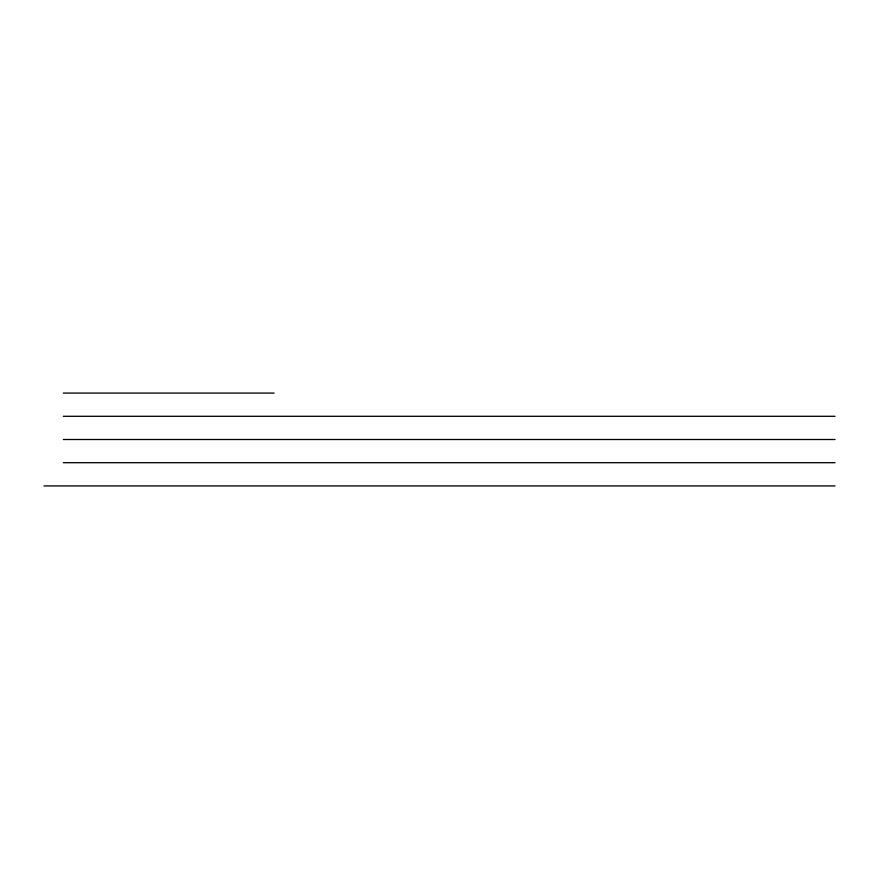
<?xml version="1.0" encoding="UTF-8"?>
<svg xmlns="http://www.w3.org/2000/svg" width="879" height="879" viewBox="0 0 879 879"><rect width="100%" height="100%" fill="white"/><g stroke="black" fill="none" stroke-linecap="round" stroke-linejoin="round"><path stroke-width="1.32" d="M63.288 393.078L274.127 393.078M63.288 416.294L835.05 416.294M63.288 439.5L835.05 439.5M63.288 462.706L835.05 462.706M43.95 485.922L835.05 485.922"/></g></svg>
